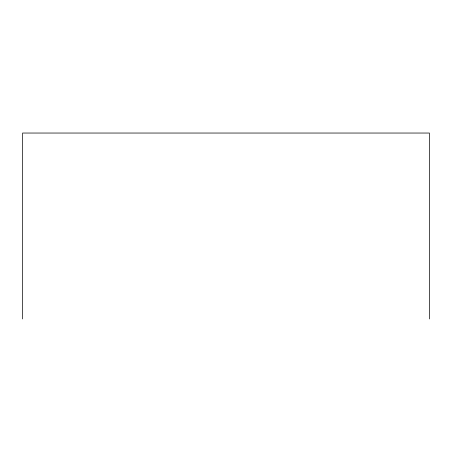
<?xml version="1.0" encoding="UTF-8"?>
<svg xmlns="http://www.w3.org/2000/svg" width="452" height="452" viewBox="0 0 452 452"><rect width="100%" height="100%" fill="white"/><g stroke="black" fill="none" stroke-linecap="round" stroke-linejoin="round"><path stroke-width="0.68" d="M429.4 318.959L429.4 133.041L22.6 133.041L22.6 318.959"/></g></svg>
